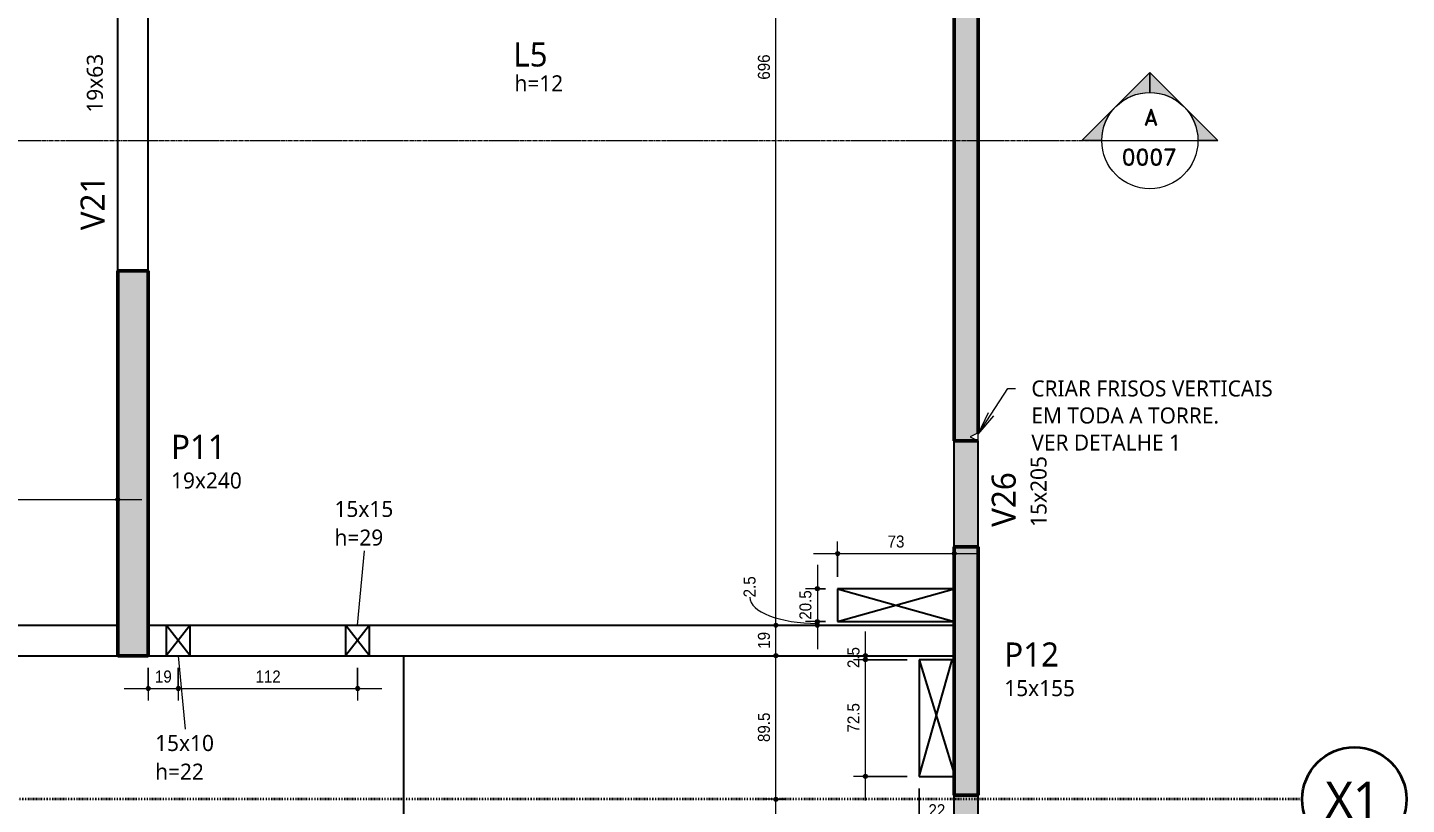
# Model space of a CAD drawing. Header units: centimetres. Extents: x -1981 to 73905, y -3196 to 88043.
# Drawn here: x 755 to 1615, y -120 to 365 of the extents above; entities that cross this region are included whole.
import ezdxf

# ---------------------------------------------------------------- set-up
doc = ezdxf.new("R2010")
doc.units = ezdxf.units.CM
for name, pattern in [('Centro de 6 mm', [1.32, 0.6, -0.24, 0.24, -0.24]), ('Dash dot', [1.5875, 0.635, -0.47625, 0, -0.47625]), ('Traço', [0.635, 0.3175, -0.3175])]:
    doc.linetypes.add(name, pattern=pattern)
for name, color, linetype, lineweight in [('A-ANNO-DIMS', 7, 'Continuous', 9), ('A-ANNO-DIMS-50', 7, 'Continuous', 9), ('A-DETL-THIN', 7, 'Continuous', 25), ('A-FLOR', 7, 'Continuous', 25), ('A-FLOR-IDEN', 7, 'Continuous', 9), ('A-GENM', 7, 'Continuous', 25), ('A-GENM-HDLN', 7, 'Traço', 18), ('A-GENM-IDEN', 7, 'Continuous', 9), ('G-ANNO-SYMB', 7, 'Continuous', 9), ('G-ANNO-TEXT', 7, 'Continuous', 9), ('S-BEAM', 7, 'Continuous', 25), ('S-BEAM-HDLN', 7, 'Traço', 25), ('S-BEAM-IDEN', 7, 'Continuous', 9), ('S-COLS', 7, 'Continuous', 25), ('S-COLS-IDEN', 7, 'Continuous', 9), ('S-GRID', 7, 'Continuous', 9), ('S-GRID-IDEN', 7, 'Continuous', 9)]:
    doc.layers.add(name, color=color, linetype=linetype, lineweight=lineweight)
doc.layers.add('A-DETL', color=7, linetype='Continuous', lineweight=18, true_color=0x00a600)
doc.styles.add('Arial_1', font='arial.ttf', dxfattribs={"width": 0.9, "height": 7.5})
doc.styles.add('Gadugi', font='gadugi.ttf', dxfattribs={"height": 15})
doc.styles.add('Gadugi_1', font='gadugi.ttf', dxfattribs={"height": 10})
doc.styles.add('Gadugi_3', font='gadugi.ttf', dxfattribs={"height": 22.5})
doc.styles.add('RomanD', font='romand__.ttf', dxfattribs={"height": 10})
doc.dimstyles.new('PED_1_5mm_ESQ', dxfattribs={"dimscale": 30.48, "dimtxt": 7.651945, "dimasz": 0.328084, "dimexe": 0.246063, "dimexo": 0.246063, "dimgap": 0.049213, "dimtad": 1, "dimdec": 1, "dimrnd": 0.5, "dimdsep": 46, "dimtxsty": 'Arial_1', "dimblk1": 'DOTSMALL', "dimblk2": 'DOTSMALL', "dimsah": 1, "dimcen": 0.09, "dimdle": 0.492126, "dimazin": 0, "dimtfac": 1, "dimtdec": 4, "dimtix": 1, "dimtmove": 0, "dimatfit": 3, "dimfxl": 1, "dimtvp": 1, "dimtolj": 1, "dimtzin": 0, "dimarcsym": 2})
doc.dimstyles.new('PED_1_5mm_ESQ_2', dxfattribs={"dimscale": 30.48, "dimtxt": 7.651945, "dimasz": 0.328084, "dimexe": 0.246063, "dimexo": 0.246063, "dimgap": 0.049213, "dimtad": 1, "dimdec": 1, "dimrnd": 0.5, "dimdsep": 46, "dimtxsty": 'Arial_1', "dimblk1": 'DOTSMALL', "dimblk2": 'DOTSMALL', "dimsah": 1, "dimcen": 0.09, "dimdle": 0.492126, "dimazin": 0, "dimtfac": 1, "dimtdec": 4, "dimtix": 1, "dimtmove": 1, "dimatfit": 3, "dimfxl": 1, "dimtvp": 1, "dimtolj": 1, "dimtzin": 0, "dimarcsym": 2})

# ---------------------------------------------------------------- blocks, each defined once
blk = doc.blocks.new('PED_FURO_RETANGULAR_R04_2020 - 15x10x22-3621887-PL G 001 - FORMA DO PAVIMENTO TIPO 2')
at = {"layer": 'A-GENM-HDLN'}
for p, q in [((-7.5, 9.5), (7.5, -9.5)), ((-7.5, -9.5), (7.5, 9.5)), ((-7.5, -9.5), (-7.5, 9.5)), ((7.5, 9.5), (7.5, -9.5))]:
    blk.add_line(p, q, dxfattribs=at)
blk = doc.blocks.new('PED_FURO_RETANGULAR_R04_2020 - 15x15x29-3491205-PL G 001 - FORMA DO PAVIMENTO TIPO 2')
at = {"layer": 'A-GENM-HDLN'}
for p, q in [((-7.5, 9.5), (7.5, -9.5)), ((-7.5, -9.5), (7.5, 9.5)), ((-7.5, -9.5), (-7.5, 9.5)), ((7.5, 9.5), (7.5, -9.5))]:
    blk.add_line(p, q, dxfattribs=at)
blk = doc.blocks.new('Corte - M_Cabeça do corte - Preenchida-2060824-PL G 001 - FORMA DO PAVIMENTO TIPO 2')
at = {"layer": 'G-ANNO-SYMB'}
h = blk.add_hatch(color=256, dxfattribs=at)
edge = h.paths.add_edge_path(flags=0)
edge.add_line((-0.6, 0.849), (-0.6, 0.6))
edge.add_arc((-0.6, 0), 0.6, 90, 135)
edge.add_line((-1.024, 0.424), (-0.6, 0.849))
h = blk.add_hatch(color=256, dxfattribs=at)
edge = h.paths.add_edge_path(flags=0)
edge.add_line((-0.6, 0.849), (-0.176, 0.424))
edge.add_arc((-0.6, 0), 0.6, 45, 90)
edge.add_line((-0.6, 0.6), (-0.6, 0.849))
h = blk.add_hatch(color=256, dxfattribs=at)
edge = h.paths.add_edge_path(flags=0)
edge.add_line((-1.449, 0), (-1.024, 0.424))
edge.add_arc((-0.6, 0), 0.6, 135, 180)
edge.add_line((-1.2, 0), (-1.449, 0))
h = blk.add_hatch(color=256, dxfattribs=at)
edge = h.paths.add_edge_path(flags=0)
edge.add_line((0.249, 0), (0, 0))
edge.add_arc((-0.6, 0), 0.6, 360, 405)
edge.add_line((-0.176, 0.424), (0.249, 0))
for p, q in [((-0.6, 0.849), (-1.449, 0)), ((-0.6, 0.849), (-1.024, 0.424)), ((-0.6, 0.849), (0.249, 0)), ((-0.6, 0.6), (-0.6, 0.849)), ((-0.6, 0.849), (-0.6, 0.6)), ((-0.176, 0.424), (-0.6, 0.849)), ((-1.024, 0.424), (-1.449, 0)), ((0.249, 0), (-0.176, 0.424)), ((-1.449, 0), (-1.2, 0)), ((0, 0), (0.249, 0)), ((-1.2, 0), (-1.449, 0)), ((0, 0), (0.249, 0))]:
    blk.add_line(p, q, dxfattribs=at)
for start, end in [(360, 180), (90, 135), (45, 90), (135, 180), (360, 45), (180, 360)]:
    blk.add_arc((-0.6, 0), 0.6, start, end, dxfattribs=at)
blk = doc.blocks.new('Eixo - X1-2173051-PL G 001 - FORMA DO PAVIMENTO TIPO 2')
at = {"layer": 'S-GRID-IDEN', "color": 152, "lineweight": 35, "true_color": 0x0070c0}
blk.add_circle((0, 0), 0.65, dxfattribs=at)
blk = doc.blocks.new('DIMBLOCK45-PL G 001 - FORMA DO PAVIMENTO TIPO 2')
at = {"layer": 'A-ANNO-DIMS-50'}
h = blk.add_hatch(color=256, dxfattribs=at)
edge = h.paths.add_edge_path(flags=0)
edge.add_arc((1221.88, -116.45), 1.25, 0, 360)
h = blk.add_hatch(color=256, dxfattribs=at)
edge = h.paths.add_edge_path(flags=0)
edge.add_arc((1221.88, -723.38), 1.25, 0, 360)
for p, q in [((1227.61, -116.45), (1214.38, -116.45)), ((1221.88, -723.38), (1221.88, -116.45)), ((1221.88, -116.45), (1227.61, -116.45)), ((1227.61, -723.38), (1214.38, -723.38)), ((1221.88, -723.38), (1227.61, -723.38))]:
    blk.add_line(p, q, dxfattribs=at)
for centre in [(1221.88, -116.45), (1221.88, -723.38)]:
    blk.add_circle(centre, 1.25, dxfattribs=at)
at = {"layer": 'A-ANNO-DIMS-50', "color": 0, "insert": (1210.64, -427.68), "char_height": 7.5, "width": 18.6472, "attachment_point": 1, "rotation": 90, "line_spacing_factor": 0.941778, "style": 'Arial_1'}
blk.add_mtext('607', dxfattribs=at)
blk = doc.blocks.new('_DotSmall')
at = {"color": 0, "linetype": 'ByBlock', "const_width": 0.5}
blk.add_lwpolyline([(-0.0625, 0, 1), (0.0625, 0, 1)], format="xyb", close=True, dxfattribs=at)
blk = doc.blocks.new('DIMBLOCK46-PL G 001 - FORMA DO PAVIMENTO TIPO 2')
at = {"layer": 'A-ANNO-DIMS-50'}
h = blk.add_hatch(color=256, dxfattribs=at)
edge = h.paths.add_edge_path(flags=0)
edge.add_arc((1221.88, -26.88), 1.25, 0, 360)
h = blk.add_hatch(color=256, dxfattribs=at)
edge = h.paths.add_edge_path(flags=0)
edge.add_arc((1221.88, -116.45), 1.25, 0, 360)
for p, q in [((1227.61, -26.88), (1214.38, -26.88)), ((1221.88, -116.45), (1221.88, -26.88)), ((1221.88, -26.88), (1227.61, -26.88)), ((1227.61, -116.45), (1214.38, -116.45)), ((1221.88, -116.45), (1227.61, -116.45))]:
    blk.add_line(p, q, dxfattribs=at)
for centre in [(1221.88, -26.88), (1221.88, -116.45)]:
    blk.add_circle(centre, 1.25, dxfattribs=at)
at = {"layer": 'A-ANNO-DIMS-50', "color": 0, "insert": (1210.64, -80.73), "char_height": 7.5, "width": 21.7551, "attachment_point": 1, "rotation": 90, "line_spacing_factor": 0.941778, "style": 'Arial_1'}
blk.add_mtext('89.5', dxfattribs=at)
blk = doc.blocks.new('DIMBLOCK47-PL G 001 - FORMA DO PAVIMENTO TIPO 2')
at = {"layer": 'A-ANNO-DIMS-50'}
h = blk.add_hatch(color=256, dxfattribs=at)
edge = h.paths.add_edge_path(flags=0)
edge.add_arc((1221.88, -7.88), 1.25, 0, 360)
h = blk.add_hatch(color=256, dxfattribs=at)
edge = h.paths.add_edge_path(flags=0)
edge.add_arc((1221.88, -26.88), 1.25, 0, 360)
for p, q in [((1227.61, -7.88), (1214.38, -7.88)), ((1221.88, -26.88), (1221.88, -7.88)), ((1221.88, -7.88), (1227.61, -7.88)), ((1227.61, -26.88), (1214.38, -26.88)), ((1221.88, -26.88), (1227.61, -26.88))]:
    blk.add_line(p, q, dxfattribs=at)
for centre in [(1221.88, -7.88), (1221.88, -26.88)]:
    blk.add_circle(centre, 1.25, dxfattribs=at)
at = {"layer": 'A-ANNO-DIMS-50', "color": 0, "insert": (1210.64, -22.56), "char_height": 7.5, "width": 12.4315, "attachment_point": 1, "rotation": 90, "line_spacing_factor": 0.941778, "style": 'Arial_1'}
blk.add_mtext('19', dxfattribs=at)
blk = doc.blocks.new('DIMBLOCK48-PL G 001 - FORMA DO PAVIMENTO TIPO 2')
at = {"layer": 'A-ANNO-DIMS-50'}
h = blk.add_hatch(color=256, dxfattribs=at)
edge = h.paths.add_edge_path(flags=0)
edge.add_arc((1221.88, 688.12), 1.25, 0, 360)
h = blk.add_hatch(color=256, dxfattribs=at)
edge = h.paths.add_edge_path(flags=0)
edge.add_arc((1221.88, -7.88), 1.25, 0, 360)
for p, q in [((1227.61, 688.12), (1214.38, 688.12)), ((1221.88, -7.88), (1221.88, 688.12)), ((1221.88, 688.12), (1227.61, 688.12)), ((1227.61, -7.88), (1214.38, -7.88)), ((1221.88, -7.88), (1227.61, -7.88))]:
    blk.add_line(p, q, dxfattribs=at)
for centre in [(1221.88, 688.12), (1221.88, -7.88)]:
    blk.add_circle(centre, 1.25, dxfattribs=at)
at = {"layer": 'A-ANNO-DIMS-50', "color": 0, "insert": (1210.64, 332.35), "char_height": 7.5, "width": 18.6472, "attachment_point": 1, "rotation": 90, "line_spacing_factor": 0.941778, "style": 'Arial_1'}
blk.add_mtext('696', dxfattribs=at)
blk = doc.blocks.new('DIMBLOCK123-PL G 001 - FORMA DO PAVIMENTO TIPO 2')
at = {"layer": 'A-ANNO-DIMS-50'}
h = blk.add_hatch(color=256, dxfattribs=at)
edge = h.paths.add_edge_path(flags=0)
edge.add_arc((830.15, -47.35), 1.25, 0, 360)
h = blk.add_hatch(color=256, dxfattribs=at)
edge = h.paths.add_edge_path(flags=0)
edge.add_arc((848.91, -47.35), 1.25, 0, 360)
for p, q in [((830.15, -34.38), (830.15, -54.85)), ((830.15, -47.35), (830.15, -34.38)), ((848.91, -34.38), (848.91, -54.85)), ((848.91, -47.35), (848.91, -34.38)), ((815.15, -47.35), (848.91, -47.35))]:
    blk.add_line(p, q, dxfattribs=at)
for centre in [(830.15, -47.35), (848.91, -47.35)]:
    blk.add_circle(centre, 1.25, dxfattribs=at)
at = {"layer": 'A-ANNO-DIMS-50', "color": 0, "insert": (834.35, -36.11), "char_height": 7.5, "width": 12.4315, "attachment_point": 1, "line_spacing_factor": 0.941778, "style": 'Arial_1'}
blk.add_mtext('19', dxfattribs=at)
blk = doc.blocks.new('DIMBLOCK124-PL G 001 - FORMA DO PAVIMENTO TIPO 2')
at = {"layer": 'A-ANNO-DIMS-50'}
h = blk.add_hatch(color=256, dxfattribs=at)
edge = h.paths.add_edge_path(flags=0)
edge.add_arc((848.91, -47.35), 1.25, 0, 360)
h = blk.add_hatch(color=256, dxfattribs=at)
edge = h.paths.add_edge_path(flags=0)
edge.add_arc((960.84, -47.35), 1.25, 0, 360)
for p, q in [((848.91, -34.38), (848.91, -54.85)), ((848.91, -47.35), (848.91, -34.38)), ((960.84, -34.38), (960.84, -54.85)), ((960.84, -47.35), (960.84, -34.38)), ((848.91, -47.35), (975.84, -47.35))]:
    blk.add_line(p, q, dxfattribs=at)
for centre in [(848.91, -47.35), (960.84, -47.35)]:
    blk.add_circle(centre, 1.25, dxfattribs=at)
at = {"layer": 'A-ANNO-DIMS-50', "color": 0, "insert": (897.1, -36.11), "char_height": 7.5, "width": 18.6472, "attachment_point": 1, "line_spacing_factor": 0.941778, "style": 'Arial_1'}
blk.add_mtext('112', dxfattribs=at)
blk = doc.blocks.new('DIMBLOCK130-PL G 001 - FORMA DO PAVIMENTO TIPO 2')
at = {"layer": 'A-ANNO-DIMS-50'}
h = blk.add_hatch(color=256, dxfattribs=at)
edge = h.paths.add_edge_path(flags=0)
edge.add_arc((487.39, 70.52), 1.25, 0, 360)
h = blk.add_hatch(color=256, dxfattribs=at)
edge = h.paths.add_edge_path(flags=0)
edge.add_arc((811.15, 70.52), 1.25, 0, 360)
for p, q in [((487.39, 56.42), (487.39, 78.02)), ((811.15, 64.79), (811.15, 78.02)), ((487.39, 70.52), (826.15, 70.52)), ((487.39, 70.52), (487.39, 56.42)), ((811.15, 70.52), (811.15, 64.79))]:
    blk.add_line(p, q, dxfattribs=at)
for centre in [(487.39, 70.52), (811.15, 70.52)]:
    blk.add_circle(centre, 1.25, dxfattribs=at)
at = {"layer": 'A-ANNO-DIMS-50', "color": 0, "insert": (641.5, 81.75), "char_height": 7.5, "width": 18.6472, "attachment_point": 1, "line_spacing_factor": 0.941778, "style": 'Arial_1'}
blk.add_mtext('324', dxfattribs=at)
blk = doc.blocks.new('DIMBLOCK131-PL G 001 - FORMA DO PAVIMENTO TIPO 2')
at = {"layer": 'A-ANNO-DIMS-50'}
h = blk.add_hatch(color=256, dxfattribs=at)
edge = h.paths.add_edge_path(flags=0)
edge.add_arc((1247.76, 14.87), 1.25, 0, 360)
h = blk.add_hatch(color=256, dxfattribs=at)
edge = h.paths.add_edge_path(flags=0)
edge.add_arc((1247.76, -5.63), 1.25, 0, 360)
for p, q in [((1247.76, 29.87), (1247.76, -5.63)), ((1252.89, 14.87), (1240.26, 14.87)), ((1247.76, 14.87), (1252.89, 14.87)), ((1252.89, -5.63), (1240.26, -5.63)), ((1247.76, -5.63), (1252.89, -5.63))]:
    blk.add_line(p, q, dxfattribs=at)
for centre in [(1247.76, 14.87), (1247.76, -5.63)]:
    blk.add_circle(centre, 1.25, dxfattribs=at)
at = {"layer": 'A-ANNO-DIMS-50', "color": 0, "insert": (1236.53, -4.44), "char_height": 7.5, "width": 21.7551, "attachment_point": 1, "rotation": 90, "line_spacing_factor": 0.941778, "style": 'Arial_1'}
blk.add_mtext('20.5', dxfattribs=at)
blk = doc.blocks.new('DIMBLOCK132-PL G 001 - FORMA DO PAVIMENTO TIPO 2')
at = {"layer": 'A-ANNO-DIMS-50'}
h = blk.add_hatch(color=256, dxfattribs=at)
edge = h.paths.add_edge_path(flags=0)
edge.add_arc((1247.76, -5.63), 1.25, 0, 360)
h = blk.add_hatch(color=256, dxfattribs=at)
edge = h.paths.add_edge_path(flags=0)
edge.add_arc((1247.76, -7.88), 1.25, 0, 360)
for p, q in [((1252.89, -5.63), (1240.26, -5.63)), ((1242.03, -7.88), (1255.26, -7.88)), ((1247.76, -7.88), (1242.03, -7.88)), ((1247.76, -5.63), (1247.76, -22.88)), ((1247.76, -5.63), (1252.89, -5.63))]:
    blk.add_line(p, q, dxfattribs=at)
for centre in [(1247.76, -5.63), (1247.76, -7.88)]:
    blk.add_circle(centre, 1.25, dxfattribs=at)
blk.add_ellipse((1247.76, 9.51), major_axis=(42.23, 0), ratio=0.385259, start_param=3.141593, end_param=4.712389, dxfattribs=at)
at = {"layer": 'A-ANNO-DIMS-50', "color": 0, "insert": (1201.68, 9.51), "char_height": 7.5, "width": 15.5393, "attachment_point": 1, "rotation": 90, "line_spacing_factor": 0.941778, "style": 'Arial_1'}
blk.add_mtext('2.5', dxfattribs=at)
blk = doc.blocks.new('DIMBLOCK133-PL G 001 - FORMA DO PAVIMENTO TIPO 2')
at = {"layer": 'A-ANNO-DIMS-50'}
h = blk.add_hatch(color=256, dxfattribs=at)
edge = h.paths.add_edge_path(flags=0)
edge.add_arc((1260.39, 36.82), 1.25, 0, 360)
h = blk.add_hatch(color=256, dxfattribs=at)
edge = h.paths.add_edge_path(flags=0)
edge.add_arc((1333.15, 36.82), 1.25, 0, 360)
for p, q in [((1260.39, 22.37), (1260.39, 44.32)), ((1333.15, 31.09), (1333.15, 44.32)), ((1245.39, 36.82), (1348.15, 36.82)), ((1260.39, 36.82), (1260.39, 22.37)), ((1333.15, 36.82), (1333.15, 31.09))]:
    blk.add_line(p, q, dxfattribs=at)
for centre in [(1260.39, 36.82), (1333.15, 36.82)]:
    blk.add_circle(centre, 1.25, dxfattribs=at)
at = {"layer": 'A-ANNO-DIMS-50', "color": 0, "insert": (1291.59, 48.06), "char_height": 7.5, "width": 12.4315, "attachment_point": 1, "line_spacing_factor": 0.941778, "style": 'Arial_1'}
blk.add_mtext('73', dxfattribs=at)
blk = doc.blocks.new('DIMBLOCK246-PL G 001 - FORMA DO PAVIMENTO TIPO 2')
at = {"layer": 'A-ANNO-DIMS-50'}
h = blk.add_hatch(color=256, dxfattribs=at)
edge = h.paths.add_edge_path(flags=0)
edge.add_arc((1277.76, -29.38), 1.25, 0, 360)
h = blk.add_hatch(color=256, dxfattribs=at)
edge = h.paths.add_edge_path(flags=0)
edge.add_arc((1277.76, -102.13), 1.25, 0, 360)
for p, q in [((1303.89, -29.38), (1270.26, -29.38)), ((1277.76, -117.13), (1277.76, -29.38)), ((1277.76, -29.38), (1303.89, -29.38)), ((1303.89, -102.13), (1270.26, -102.13)), ((1277.76, -102.13), (1303.89, -102.13))]:
    blk.add_line(p, q, dxfattribs=at)
for centre in [(1277.76, -29.38), (1277.76, -102.13)]:
    blk.add_circle(centre, 1.25, dxfattribs=at)
at = {"layer": 'A-ANNO-DIMS-50', "color": 0, "insert": (1266.53, -74.82), "char_height": 7.5, "width": 21.7551, "attachment_point": 1, "rotation": 90, "line_spacing_factor": 0.941778, "style": 'Arial_1'}
blk.add_mtext('72.5', dxfattribs=at)
blk = doc.blocks.new('DIMBLOCK247-PL G 001 - FORMA DO PAVIMENTO TIPO 2')
at = {"layer": 'A-ANNO-DIMS-50'}
h = blk.add_hatch(color=256, dxfattribs=at)
edge = h.paths.add_edge_path(flags=0)
edge.add_arc((1277.76, -26.88), 1.25, 0, 360)
h = blk.add_hatch(color=256, dxfattribs=at)
edge = h.paths.add_edge_path(flags=0)
edge.add_arc((1277.76, -29.38), 1.25, 0, 360)
for p, q in [((1277.76, -29.38), (1277.76, -11.88)), ((1283.5, -26.88), (1270.26, -26.88)), ((1303.89, -29.38), (1270.26, -29.38)), ((1277.76, -26.88), (1283.5, -26.88)), ((1277.76, -29.38), (1303.89, -29.38))]:
    blk.add_line(p, q, dxfattribs=at)
for centre in [(1277.76, -26.88), (1277.76, -29.38)]:
    blk.add_circle(centre, 1.25, dxfattribs=at)
at = {"layer": 'A-ANNO-DIMS-50', "color": 0, "insert": (1266.53, -34.61), "char_height": 7.5, "width": 15.5393, "attachment_point": 1, "rotation": 90, "line_spacing_factor": 0.941778, "style": 'Arial_1'}
blk.add_mtext('2.5', dxfattribs=at)
blk = doc.blocks.new('DIMBLOCK248-PL G 001 - FORMA DO PAVIMENTO TIPO 2')
at = {"layer": 'A-ANNO-DIMS-50'}
h = blk.add_hatch(color=256, dxfattribs=at)
edge = h.paths.add_edge_path(flags=0)
edge.add_arc((1311.39, -130.74), 1.25, 0, 360)
h = blk.add_hatch(color=256, dxfattribs=at)
edge = h.paths.add_edge_path(flags=0)
edge.add_arc((1333.15, -130.74), 1.25, 0, 360)
for p, q in [((1311.39, -109.63), (1311.39, -138.24)), ((1311.39, -130.74), (1311.39, -109.63)), ((1333.15, -121.38), (1333.15, -138.24)), ((1333.15, -130.74), (1333.15, -121.38)), ((1296.39, -130.74), (1348.15, -130.74))]:
    blk.add_line(p, q, dxfattribs=at)
for centre in [(1311.39, -130.74), (1333.15, -130.74)]:
    blk.add_circle(centre, 1.25, dxfattribs=at)
at = {"layer": 'A-ANNO-DIMS-50', "color": 0, "insert": (1317.09, -119.5), "char_height": 7.5, "width": 12.4315, "attachment_point": 1, "line_spacing_factor": 0.941778, "style": 'Arial_1'}
blk.add_mtext('22', dxfattribs=at)

msp = doc.modelspace()

# ---------------------------------------------------------------- hatches: boundary and pattern name
at = {"layer": 'S-BEAM', "true_color": 0xe6b8b7}
for points in [[(1333.15, 41.1), (1348.15, 41.1), (1348.15, 107.07), (1333.15, 107.07)], [(1343.15, -179.85), (1348.15, -179.85), (1348.15, -113.88), (1333.15, -113.88), (1333.15, -179.85)]]:
    msp.add_hatch(color=9, dxfattribs=at).paths.add_polyline_path(points, flags=0)
at = {"layer": 'S-COLS', "true_color": 0x808080}
for points in [[(1333.15, 107.17), (1348.15, 107.17), (1343.15, 109.67), (1348.15, 112.17), (1348.15, 707.12), (1333.15, 707.12), (1333.15, 534.73)], [(830.15, -26.88), (830.15, 213.12), (811.15, 213.12), (811.15, -26.88)], [(1348.15, -113.88), (1348.15, 41.1), (1333.15, 41.1), (1333.15, -113.88)]]:
    msp.add_hatch(color=8, dxfattribs=at).paths.add_polyline_path(points, flags=0)

# ---------------------------------------------------------------- linework, layer by layer
at = {"layer": 'A-DETL', "color": 7}
for p, q in [((1348.15, 112.17), (1343.15, 109.67)), ((1348.15, 107.17), (1348.15, 112.17)), ((1343.15, 109.67), (1348.15, 107.17))]:
    msp.add_line(p, q, dxfattribs=at)
at = {"layer": 'A-DETL-THIN'}
for p, q in [((1260.39, -5.63), (1333.15, 14.87)), ((1260.39, 14.87), (1333.15, -5.63)), ((856.41, -26.88), (841.41, -7.88)), ((856.41, -7.88), (841.41, -26.88)), ((968.34, -7.88), (953.34, -26.88)), ((968.34, -26.88), (953.34, -7.88)), ((1311.39, -29.38), (1333.15, -100.56)), ((1311.39, -102.13), (1331.88, -29.38))]:
    msp.add_line(p, q, dxfattribs=at)
at = {"layer": 'A-FLOR'}
for p, q in [((1333.15, 107.17), (1333.15, 107.07)), ((1333.15, 14.87), (1260.39, 14.87)), ((1260.39, 14.87), (1260.39, -5.63)), ((1260.39, -5.63), (1333.15, -5.63)), ((989.65, -181.88), (989.65, -26.88)), ((1333.15, -29.38), (1311.39, -29.38)), ((1311.39, -29.38), (1311.39, -102.13)), ((1311.39, -102.13), (1333.15, -102.13))]:
    msp.add_line(p, q, dxfattribs=at)
at = {"layer": 'A-GENM-IDEN'}
for p, q in [((960.84, -7.88), (965.09, 38.51)), ((848.91, -26.88), (853.16, -72.78))]:
    msp.add_line(p, q, dxfattribs=at)
at = {"layer": 'G-ANNO-SYMB', "linetype": 'Centro de 6 mm'}
msp.add_line((-1845.31, 294.37), (1425.26, 294.37), dxfattribs=at)
at = {"layer": 'G-ANNO-SYMB'}
msp.add_line((1425.26, 294.37), (1485.26, 294.37), dxfattribs=at)
at = {"layer": 'G-ANNO-TEXT', "color": 1, "true_color": 0xff0000}
for p, q in [((1348.1, 111.18), (1366.58, 139.78)), ((1366.58, 139.78), (1371.31, 139.78)), ((1348.1, 111.18), (1354.58, 124.85)), ((1348.1, 111.18), (1357.9, 122.71))]:
    msp.add_line(p, q, dxfattribs=at)
at = {"layer": 'S-BEAM'}
for p, q in [((811.15, 213.12), (811.15, 460.55)), ((830.15, 213.12), (830.15, 460.55)), ((1333.15, 107.07), (1348.15, 107.07)), ((1333.15, 41.1), (1333.15, 107.07)), ((1348.15, 41.1), (1348.15, 107.07)), ((112.14, -7.88), (811.15, -7.88)), ((830.15, -7.88), (1333.15, -7.88)), ((112.14, -26.88), (811.15, -26.88)), ((830.15, -26.88), (1333.15, -26.88)), ((1333.15, -179.85), (1333.15, -113.88)), ((1348.15, -179.85), (1348.15, -113.88))]:
    msp.add_line(p, q, dxfattribs=at)
at = {"layer": 'S-BEAM-HDLN', "linetype": 'Continuous'}
for p, q in [((841.41, -7.88), (841.41, -26.88)), ((856.41, -26.88), (856.41, -7.88)), ((953.34, -7.88), (953.34, -26.88)), ((968.34, -26.88), (968.34, -7.88))]:
    msp.add_line(p, q, dxfattribs=at)
at = {"layer": 'S-COLS', "lineweight": 50}
for p, q in [((1333.15, 107.17), (1333.15, 707.12)), ((1348.15, 707.12), (1348.15, 112.17)), ((811.15, -26.88), (811.15, 213.12)), ((811.15, 213.12), (830.15, 213.12)), ((830.15, 213.12), (830.15, -26.88)), ((1348.15, 107.17), (1333.15, 107.17)), ((1333.15, -113.88), (1333.15, 41.1)), ((1333.15, 41.1), (1348.15, 41.1)), ((1348.15, 41.1), (1348.15, -113.88)), ((830.15, -26.88), (811.15, -26.88)), ((1348.15, -113.88), (1333.15, -113.88))]:
    msp.add_line(p, q, dxfattribs=at)
at = {"layer": 'S-GRID', "color": 152, "linetype": 'Dash dot', "lineweight": 35, "true_color": 0x0070c0}
msp.add_line((1550.39, -116.45), (-1863.98, -116.45), dxfattribs=at)

# ---------------------------------------------------------------- block references
at = {"layer": 'A-GENM', "linetype": 'Traço', "lineweight": 18, "rotation": 180}
for name, p in [('PED_FURO_RETANGULAR_R04_2020 - 15x10x22-3621887-PL G 001 - FORMA DO PAVIMENTO TIPO 2', (848.91, -17.38)), ('PED_FURO_RETANGULAR_R04_2020 - 15x15x29-3491205-PL G 001 - FORMA DO PAVIMENTO TIPO 2', (960.84, -17.38))]:
    msp.add_blockref(name, p, dxfattribs=at)
at = {"layer": 'G-ANNO-SYMB', "extrusion": (0, 0, -1), "xscale": 49.99999999999998, "yscale": 49.99999999999998, "zscale": 49.99999999999998}
msp.add_blockref('Corte - M_Cabeça do corte - Preenchida-2060824-PL G 001 - FORMA DO PAVIMENTO TIPO 2', (-1425.26, 294.37), dxfattribs=at)
at = {"layer": 'S-GRID-IDEN', "color": 152, "true_color": 0x0070c0, "xscale": 49.99999999999998, "yscale": 49.99999999999998, "zscale": 49.99999999999998, "rotation": 89.99999999999982}
msp.add_blockref('Eixo - X1-2173051-PL G 001 - FORMA DO PAVIMENTO TIPO 2', (1582.89, -116.45), dxfattribs=at)

# ---------------------------------------------------------------- texts
at = {"layer": 'A-FLOR-IDEN', "attachment_point": 1}
for s, insert, char_height, width, style in [('L5', (1057.94, 355.55), 15, 26.0548, 'Gadugi'), ('h=12', (1058.72, 335.08), 10, 39.6835, 'Gadugi_1')]:
    msp.add_mtext(s, dxfattribs=dict(at, insert=insert, char_height=char_height, width=width, style=style))
at = {"layer": 'A-GENM-IDEN', "char_height": 10, "attachment_point": 1, "style": 'Gadugi_1'}
for s, insert, width in [('15x15', (946.39, 69.66), 44.8945), ('h=29', (946.39, 51.8), 39.6835), ('15x10', (834.46, -76.34), 44.8945), ('h=22', (834.46, -94.2), 39.6835)]:
    msp.add_mtext(s, dxfattribs=dict(at, insert=insert, width=width))
at = {"layer": 'G-ANNO-SYMB', "char_height": 10, "attachment_point": 1, "style": 'RomanD'}
for s, insert, width in [('A', (1451.7, 313.99), 11.2236), ('0007', (1437.8, 289.04), 44.8945)]:
    msp.add_mtext(s, dxfattribs=dict(at, insert=insert, width=width))
at = {"layer": 'G-ANNO-TEXT', "color": 1, "true_color": 0xff0000, "char_height": 10, "attachment_point": 1, "style": 'Gadugi_1'}
for s, insert, width in [('CRIAR FRISOS VERTICAIS', (1381.31, 144.78), 190.8016), ('EM TODA A TORRE.', (1381.31, 127.92), 150.7173), ('VER DETALHE 1', (1381.31, 111.05), 119.4514)]:
    msp.add_mtext(s, dxfattribs=dict(at, insert=insert, width=width))
at = {"layer": 'S-BEAM-IDEN', "attachment_point": 1, "rotation": 90}
for s, insert, char_height, width, style in [('19x63', (791.81, 311.75), 10, 44.8945, 'Gadugi_1'), ('V21', (787.88, 238.45), 15, 44.0928, 'Gadugi'), ('15x205', (1380.78, 53.45), 10, 54.1139, 'Gadugi_1'), ('V26', (1356.56, 53.45), 15, 44.0928, 'Gadugi')]:
    msp.add_mtext(s, dxfattribs=dict(at, insert=insert, char_height=char_height, width=width, style=style))
at = {"layer": 'S-COLS-IDEN', "attachment_point": 1}
for s, insert, char_height, width, style in [('P11', (844.39, 110.88), 15, 42.4894, 'Gadugi'), ('19x240', (844.39, 87.39), 10, 54.1139, 'Gadugi_1'), ('P12', (1364.39, -18.63), 15, 42.4894, 'Gadugi'), ('15x155', (1364.39, -42.12), 10, 54.1139, 'Gadugi_1')]:
    msp.add_mtext(s, dxfattribs=dict(at, insert=insert, char_height=char_height, width=width, style=style))
at = {"layer": 'S-GRID-IDEN', "color": 152, "true_color": 0x0070c0, "insert": (1564.82, -105.54), "char_height": 22.5, "width": 43.692, "attachment_point": 1, "style": 'Gadugi_3'}
msp.add_mtext('X1', dxfattribs=at)

# ---------------------------------------------------------------- dimensions: what is measured, and where the dimension line sits
at = {"layer": 'A-ANNO-DIMS'}
for base, p1, p2, override, picture, middle in [((1221.88, 688.12), (1220.11, -7.88), (1220.11, 688.12), {"dimpost": '<>', "dimfxl": 696.000019}, 'DIMBLOCK48-PL G 001 - FORMA DO PAVIMENTO TIPO 2', (1216.55, 340.12)), ((1247.76, -5.63), (1260.39, 14.87), (1260.39, -5.63), {"dimpost": '<>', "dimfxl": 20.500514}, 'DIMBLOCK131-PL G 001 - FORMA DO PAVIMENTO TIPO 2', (1242.43, 4.62)), ((1221.88, -7.88), (1220.11, -26.88), (1220.11, -7.88), {"dimpost": '<>', "dimfxl": 19}, 'DIMBLOCK47-PL G 001 - FORMA DO PAVIMENTO TIPO 2', (1216.55, -17.38)), ((1277.76, -26.88), (1311.39, -29.38), (1276, -26.88), {"dimpost": '<>', "dimfxl": 35.47769}, 'DIMBLOCK247-PL G 001 - FORMA DO PAVIMENTO TIPO 2', (1272.43, -28.13)), ((1221.88, -26.88), (1220.11, -116.45), (1220.11, -26.88), {"dimpost": '<>', "dimfxl": 89.568642}, 'DIMBLOCK46-PL G 001 - FORMA DO PAVIMENTO TIPO 2', (1216.55, -71.67)), ((1277.764, -29.3809), (1311.3857, -102.1306), (1311.3857, -29.3809), {"dimpost": '<>', "dimfxl": 72.749707}, 'DIMBLOCK246-PL G 001 - FORMA DO PAVIMENTO TIPO 2', (1272.4347, -65.7558)), ((1221.88, -116.45), (1220.11, -723.38), (1220.11, -116.45), {"dimpost": '<>', "dimfxl": 606.93146}, 'DIMBLOCK45-PL G 001 - FORMA DO PAVIMENTO TIPO 2', (1216.55, -419.92))]:
    dim = msp.add_linear_dim(base=base, p1=p1, p2=p2, angle=90, dimstyle='PED_1_5mm_ESQ', override=override, dxfattribs=at)
    dim.commit()
    dim.dimension.update_dxf_attribs({"geometry": picture, "text_midpoint": middle})
for base, p1, p2, override, picture, middle in [((811.15, 70.52), (487.39, 48.92), (811.15, 72.29), {"dimpost": '<>', "dimfxl": 324.604513}, 'DIMBLOCK130-PL G 001 - FORMA DO PAVIMENTO TIPO 2', (649.27, 75.85)), ((1333.15, 36.82), (1260.39, 14.87), (1333.15, 38.59), {"dimpost": '<>', "dimfxl": 76.529881}, 'DIMBLOCK133-PL G 001 - FORMA DO PAVIMENTO TIPO 2', (1296.77, 42.15)), ((848.91, -47.35), (830.15, -26.88), (848.91, -26.88), {"dimpost": '<>', "dimfxl": 18.761338}, 'DIMBLOCK123-PL G 001 - FORMA DO PAVIMENTO TIPO 2', (839.53, -42.02)), ((960.84, -47.35), (848.91, -26.88), (960.84, -26.88), {"dimpost": '<>', "dimfxl": 111.926022}, 'DIMBLOCK124-PL G 001 - FORMA DO PAVIMENTO TIPO 2', (904.87, -42.08)), ((1333.15, -130.74), (1311.39, -102.13), (1333.15, -113.88), {"dimpost": '<>', "dimfxl": 24.731646}, 'DIMBLOCK248-PL G 001 - FORMA DO PAVIMENTO TIPO 2', (1322.27, -125.47))]:
    dim = msp.add_linear_dim(base=base, p1=p1, p2=p2, dimstyle='PED_1_5mm_ESQ', override=override, dxfattribs=at)
    dim.commit()
    dim.dimension.update_dxf_attribs({"geometry": picture, "text_midpoint": middle})
dim = msp.add_linear_dim(base=(1247.764, -7.8807), p1=(1260.3857, -5.6306), p2=(1249.5317, -7.8807), angle=90, dimstyle='PED_1_5mm_ESQ_2', override={"dimpost": '<>', "dimfxl": 11.084725}, dxfattribs=at)
dim.commit()
dim.dimension.update_dxf_attribs({"geometry": 'DIMBLOCK132-PL G 001 - FORMA DO PAVIMENTO TIPO 2', "text_midpoint": (1206.684, 17.2832), "dimtype": 160, "text_rotation": 90})

doc.saveas('drawing.dxf')
